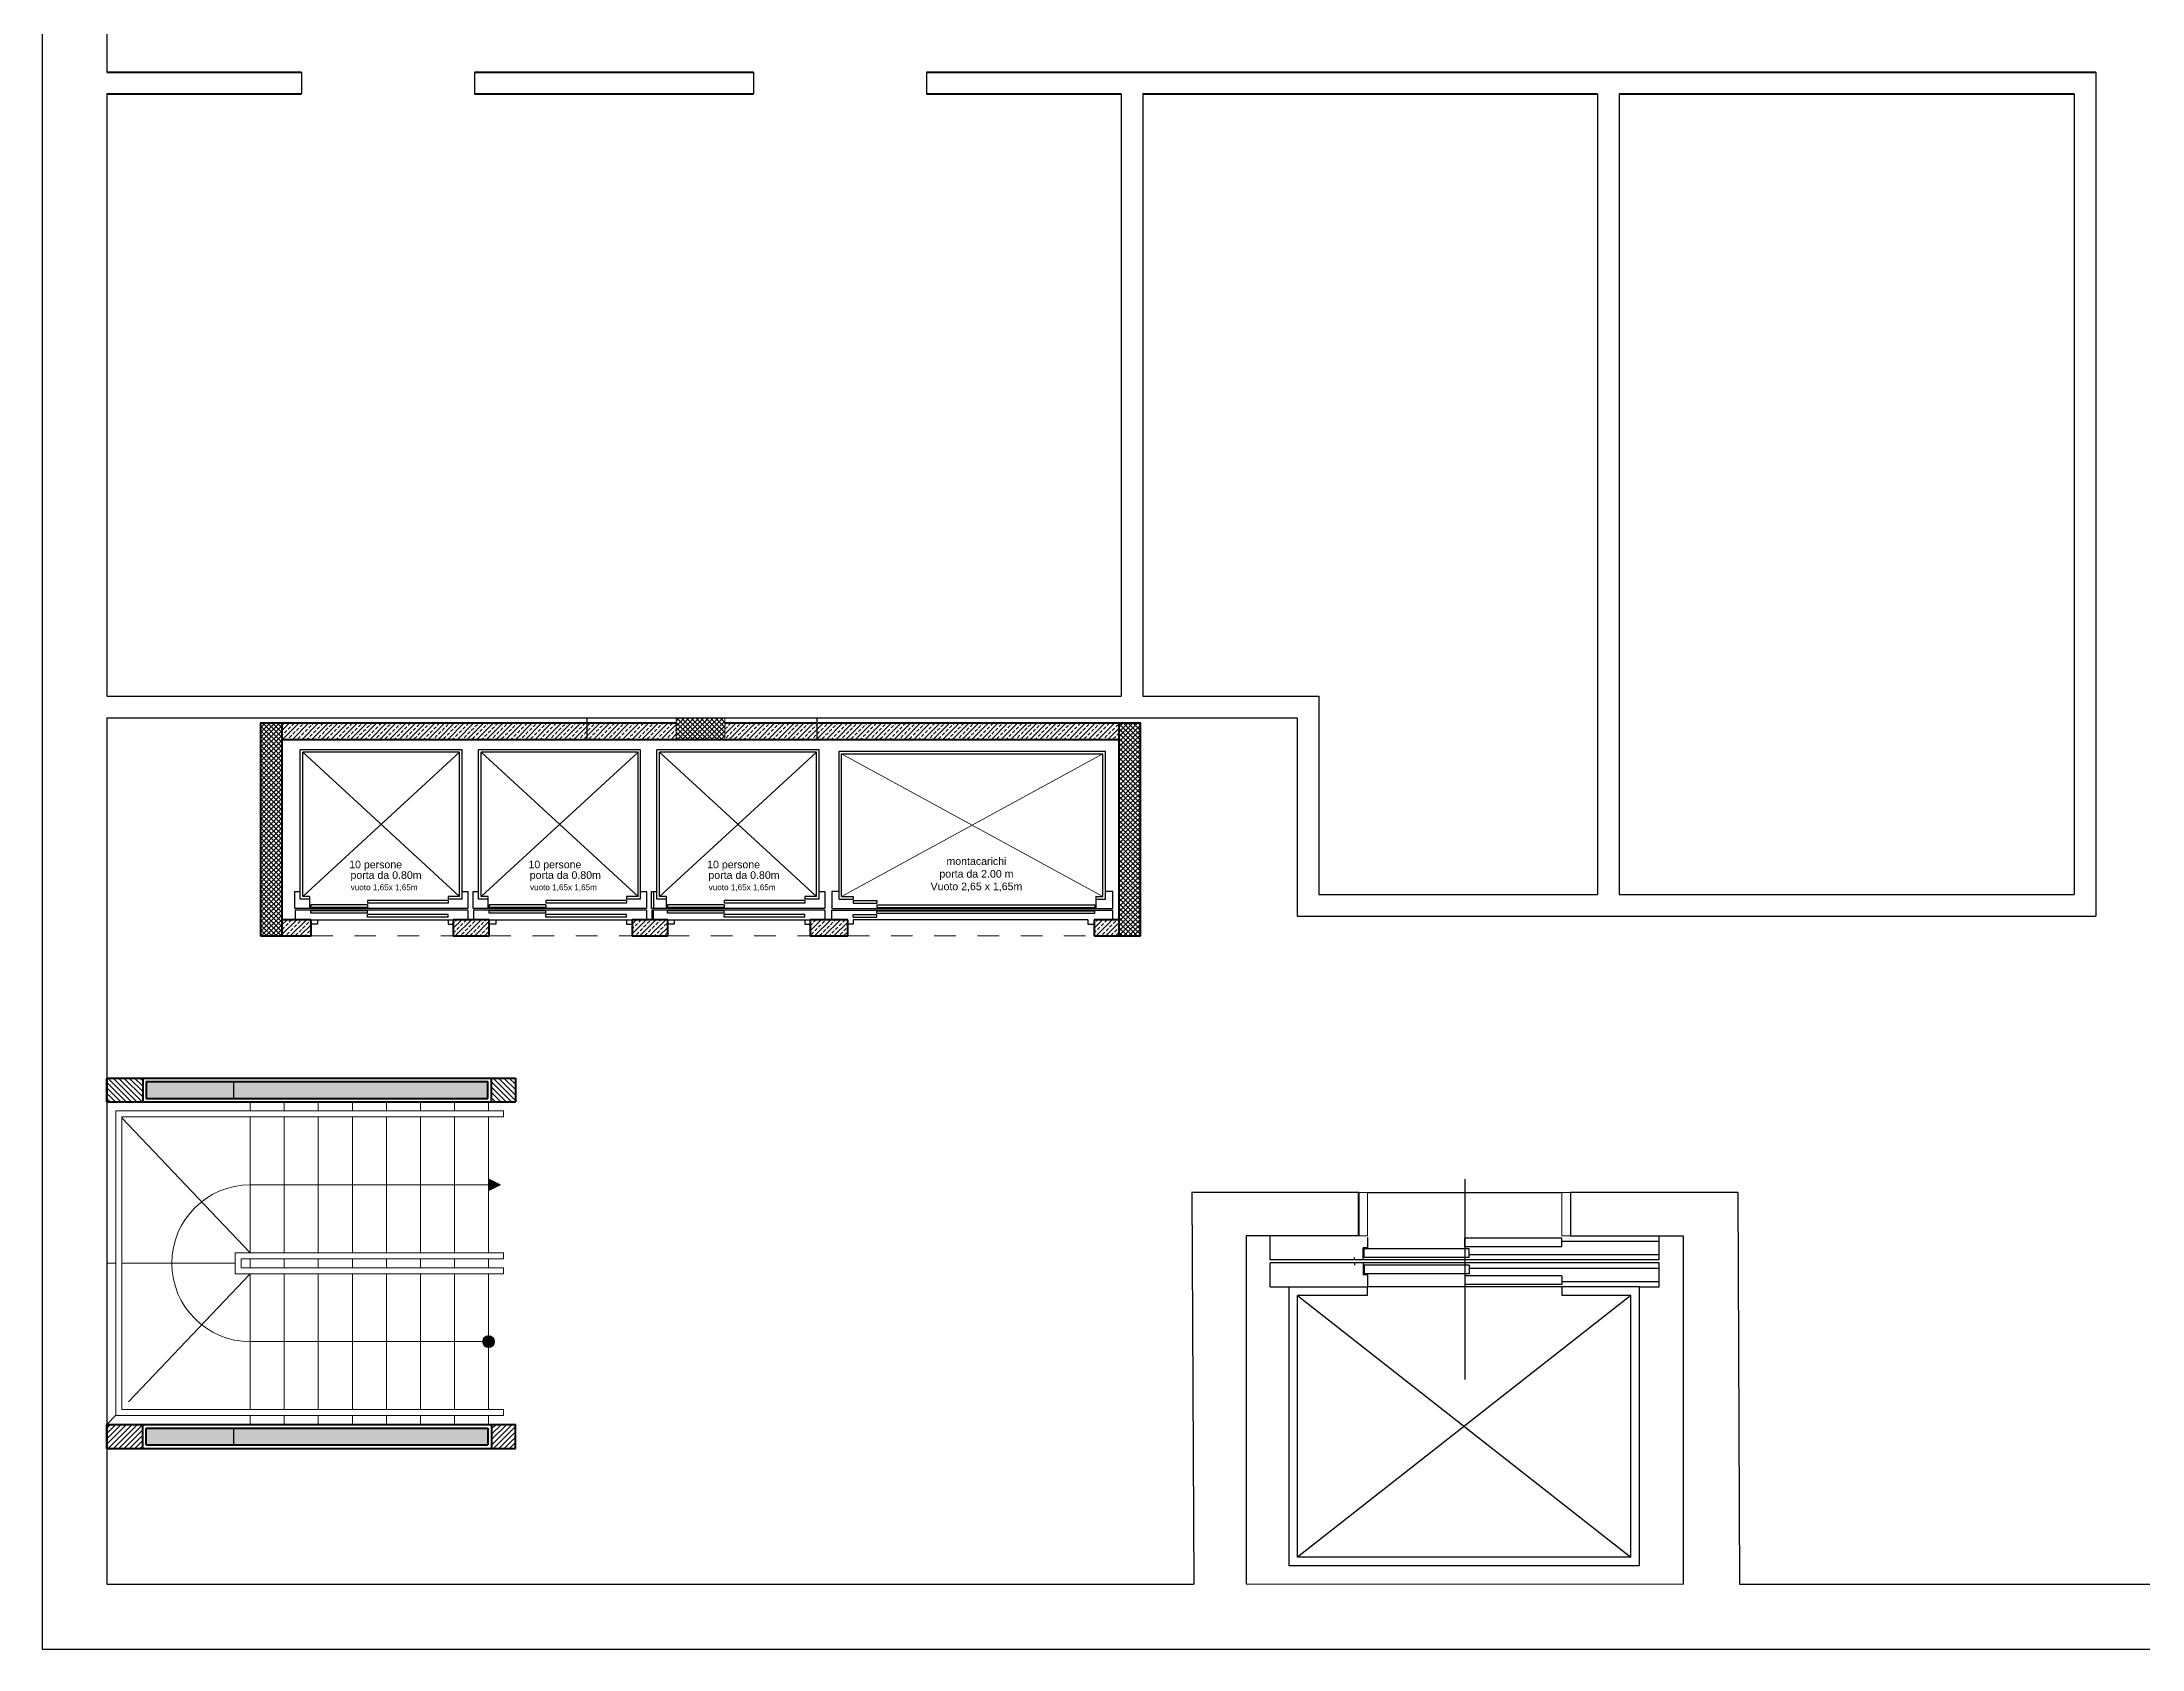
# Model space of a CAD drawing. Header units: inches. Extents: x -2770 to 3095, y -2847 to 3009.
# Drawn here: x 38.03 to 47.74, y 118.74 to 126.17 of the extents above; entities that cross this region are included whole.
import ezdxf

# ---------------------------------------------------------------- set-up
doc = ezdxf.new("R2010")
doc.units = ezdxf.units.IN
doc.header["$LTSCALE"] = 0.1
doc.header["$MEASUREMENT"] = 0
doc.linetypes.add('DASHED', pattern=[0.75, 0.5, -0.25])
doc.linetypes.add('TRATTEGGIATA2', pattern=[9.525, 6.35, -3.175])
for name, color, linetype, lineweight in [('ARREDI attrezzature - furniture', 175, 'Continuous', 9), ('MURATURA sezioni - section wall', 7, 'Continuous', 40), ('PILASTRI struttura - structure', 7, 'Continuous', 13), ('PORTE finestre - doors windows', 252, 'Continuous', 5), ('PROIEZIONI - projections', 145, 'Continuous', 13), ('PROIEZIONI finissime - fine lines', 251, 'Continuous', 9), ('PROIEZIONI tratteggiate - dashed', 1, 'TRATTEGGIATA2', 9), ('TRATTEGGIO - hatch', 252, 'Continuous', 5)]:
    doc.layers.add(name, color=color, linetype=linetype, lineweight=lineweight)
for name, color, linetype in [('ascensore', 252, 'Continuous'), ('ASCENSORE - elevator', 252, 'Continuous'), ('MURATURA sezioni - wall sections', 7, 'Continuous'), ('PROIEZIONI_finissime', 251, 'Continuous'), ('SCRITTE - txt', 252, 'Continuous'), ('STRUTTURA - structure', 7, 'Continuous')]:
    doc.layers.add(name, color=color, linetype=linetype)
doc.layers.add('MURATURE tratteggi - wall hatch', color=7, linetype='Continuous', lineweight=18, true_color=0x949494)
doc.styles.get("Standard").update_dxf_attribs({"font": 'Arial.ttf'})
pattern_1 = [(225, (14499.26875, -21577.227192), (0.022450640303, -0.022450640303), []), (225, (14499.2463, -21577.227192), (0.022450640303, -0.022450640303), [0.015875, -0.0079375])]
pattern_2 = [(225, (-130.06779, 32.85471), (0.0224506403, -0.0224506403), []), (225, (-130.09024, 32.85471), (0.0224506403, -0.0224506403), [0.015875, -0.0079375])]

msp = doc.modelspace()

# ---------------------------------------------------------------- hatches: boundary and pattern name
at = {"layer": 'MURATURE tratteggi - wall hatch'}
h = msp.add_hatch(dxfattribs=at)
h.set_pattern_fill('ANSI31', color=256, scale=0.005525, angle=450, style=0)
h.set_pattern_definition([(135, (61.036814, 103.909848), (-0.012404598, -0.012404598), [])])
h.paths.add_polyline_path([(38.32696, 121.27059), (38.32696, 121.38109), (38.49272, 121.38109), (38.49272, 121.27059)])
for points in [[(38.50929, 121.28716), (38.50929, 121.36452), (40.08952, 121.36452), (40.08952, 121.28716)], [(40.09228, 120.85964), (40.09228, 120.9149), (40.14754, 120.88727)], [(40.09228, 120.13445, -1), (40.09228, 120.1897, -1)], [(40.08952, 119.76218), (40.08952, 119.68482), (38.50929, 119.68482), (38.50929, 119.76218)]]:
    msp.add_hatch(color=256, dxfattribs=at).paths.add_polyline_path(points)
h = msp.add_hatch(dxfattribs=at)
h.set_pattern_fill('ANSI31', color=256, scale=0.005525, angle=450, style=0)
h.set_pattern_definition([(135, (60.636232, 103.909848), (-0.012404598, -0.012404598), [])])
h.paths.add_polyline_path([(40.1061, 121.27059), (40.1061, 121.38109), (40.2166, 121.38109), (40.2166, 121.27059)])
h = msp.add_hatch(dxfattribs=at)
h.set_pattern_fill('ANSI31', color=256, scale=0.005525, angle=450, style=0)
h.set_pattern_definition([(225, (61.036814, 133.713806), (-0.012404598, 0.012404598), [])])
h.paths.add_polyline_path([(38.32696, 119.77875), (38.32696, 119.66825), (38.49272, 119.66825), (38.49272, 119.77875)])
h = msp.add_hatch(dxfattribs=at)
h.set_pattern_fill('ANSI31', color=256, scale=0.005525, angle=450, style=0)
h.set_pattern_definition([(225, (60.636232, 133.713806), (-0.012404598, 0.012404598), [])])
h.paths.add_polyline_path([(40.1061, 119.77875), (40.1061, 119.66825), (40.2166, 119.66825), (40.2166, 119.77875)])
at = {"layer": 'TRATTEGGIO - hatch', "linetype": 'Continuous', "lineweight": 13}
for points in [[(39.03773, 122.03874), (39.03773, 123.02277), (39.03756, 122.03874)], [(41.18526, 122.94762), (41.18525, 123.02262), (41.18525, 122.94774), (40.96025, 122.94774), (40.96025, 122.94761)], [(40.96025, 123.02261), (40.96025, 122.94774), (40.96025, 123.02261)], [(39.03773, 122.11373), (39.03773, 122.03873), (39.03773, 122.11373)], [(39.13775, 122.11374), (39.13773, 122.11374), (39.13773, 122.03874), (39.13776, 122.03874)]]:
    msp.add_hatch(color=256, dxfattribs=at).paths.add_polyline_path(points)
at = {"layer": 'TRATTEGGIO - hatch', "linetype": 'Continuous', "lineweight": 0}
h = msp.add_hatch(dxfattribs=at)
h.set_pattern_fill('NET', color=256, scale=0.005, angle=-45, style=0)
h.set_pattern_definition([(315, (-100.252709, 226.111064), (0.0112253202, 0.0112253202), []), (45, (-100.252709, 226.111064), (-0.0112253202, 0.0112253202), [])])
h.paths.add_polyline_path([(39.03773, 122.03872), (39.13773, 122.03872), (39.13773, 123.02277), (39.03773, 123.02277)])
at = {"layer": 'TRATTEGGIO - hatch'}
h = msp.add_hatch(dxfattribs=at)
h.set_pattern_fill('ANSI33', color=256, scale=0.005, angle=180, style=0)
h.set_pattern_definition(pattern_1)
h.paths.add_polyline_path([(41.17825, 122.94774), (40.96025, 122.94774), (40.96025, 123.0226), (39.13773, 123.02248), (39.13773, 122.94748), (41.17825, 122.94761)])
at = {"layer": 'TRATTEGGIO - hatch', "linetype": 'Continuous', "lineweight": 0}
h = msp.add_hatch(dxfattribs=at)
h.set_pattern_fill('NET', color=256, scale=0.005, angle=-45, style=0)
h.set_pattern_definition([(315, (-100.470711, 226.111064), (0.0112253202, 0.0112253202), []), (45, (-100.470711, 226.111064), (-0.0112253202, 0.0112253202), [])])
h.paths.add_polyline_path([(40.96025, 122.94774), (41.18525, 122.94774), (41.18525, 123.04774), (40.96025, 123.04774)])
at = {"layer": 'TRATTEGGIO - hatch'}
h = msp.add_hatch(dxfattribs=at)
h.set_pattern_fill('ANSI33', color=256, scale=0.005, angle=180, style=0)
h.set_pattern_definition(pattern_1)
h.paths.add_polyline_path([(43.00779, 122.94775), (43.00779, 123.02274), (41.18525, 123.02275), (41.18525, 122.94748)])
at = {"layer": 'TRATTEGGIO - hatch', "linetype": 'Continuous', "lineweight": 0}
h = msp.add_hatch(dxfattribs=at)
h.set_pattern_fill('NET', color=256, scale=0.005, angle=-45, style=0)
h.set_pattern_definition([(315, (-2311.034198, -885.211966), (0.01122532015, 0.01122532015), []), (45, (-2311.034198, -885.211966), (-0.01122532015, 0.01122532015), [])])
h.paths.add_polyline_path([(43.00779, 122.03874), (43.10765, 122.03872), (43.10779, 123.02275), (43.00779, 123.02273)])
at = {"layer": 'TRATTEGGIO - hatch'}
h = msp.add_hatch(dxfattribs=at)
h.set_pattern_fill('ANSI33', color=256, scale=0.005, angle=180, style=0)
h.set_pattern_definition(pattern_2)
h.paths.add_polyline_path([(39.13775, 122.11374), (39.13776, 122.03874), (39.27152, 122.03874), (39.27152, 122.11374)])
h = msp.add_hatch(dxfattribs=at)
h.set_pattern_fill('ANSI33', color=256, scale=0.005, angle=180, style=0)
h.set_pattern_definition(pattern_2)
h.paths.add_polyline_path([(39.92901, 122.03874), (40.09586, 122.03874), (40.09586, 122.11374), (39.92901, 122.11374)])
h = msp.add_hatch(dxfattribs=at)
h.set_pattern_fill('ANSI33', color=256, scale=0.005, angle=180, style=0)
h.set_pattern_definition(pattern_2)
h.paths.add_polyline_path([(40.75642, 122.03874), (40.92086, 122.03874), (40.92086, 122.11374), (40.75642, 122.11374)])
h = msp.add_hatch(dxfattribs=at)
h.set_pattern_fill('ANSI33', color=256, scale=0.005, angle=180, style=0)
h.set_pattern_definition(pattern_2)
h.paths.add_polyline_path([(41.57901, 122.03874), (41.75369, 122.03874), (41.75369, 122.11374), (41.57901, 122.11374)])
h = msp.add_hatch(dxfattribs=at)
h.set_pattern_fill('ANSI33', color=256, scale=0.005, angle=180, style=0)
h.set_pattern_definition(pattern_2)
h.paths.add_polyline_path([(43.00779, 122.03874), (43.00779, 122.11374), (42.89361, 122.11374), (42.89361, 122.03874)])

# ---------------------------------------------------------------- linework, layer by layer
for p, q in [((38.02696, 132.74014), (38.02696, 118.74014)), ((38.32696, 127.53379), (38.32696, 126.03379)), ((39.22696, 126.03379), (39.22696, 125.93379)), ((40.02696, 126.03379), (40.02696, 125.93379)), ((41.3184, 126.03379), (41.3184, 125.93379)), ((42.1184, 126.03379), (42.1184, 125.93379)), ((47.52549, 126.03379), (47.52549, 122.13064)), ((38.32696, 125.93379), (38.32696, 123.14774)), ((43.0184, 125.93379), (43.0184, 123.14774)), ((43.1184, 125.93379), (43.1184, 124.49074)), ((45.22195, 125.93379), (45.22195, 124.49074)), ((45.32195, 125.93379), (45.32195, 124.49074)), ((47.42549, 125.93379), (47.42549, 124.49074)), ((43.1184, 124.49074), (43.1184, 123.14774)), ((45.22195, 124.49074), (45.22195, 122.23064)), ((45.32195, 124.49074), (45.32195, 122.23064)), ((47.42549, 124.49074), (47.42549, 122.94745)), ((38.32696, 123.14774), (43.0184, 123.14774)), ((43.1184, 123.14774), (43.93176, 123.14774)), ((43.93176, 123.14774), (43.93176, 122.94745)), ((38.32696, 123.04774), (43.83176, 123.04774)), ((38.32696, 123.04774), (38.32696, 119.04014)), ((39.48918, 123.04774), (39.48918, 123.04774)), ((40.54729, 123.04774), (40.54729, 122.94748)), ((43.0184, 123.04774), (43.0184, 123.04745)), ((43.1184, 123.04774), (43.1184, 123.04745)), ((43.83176, 123.04774), (43.83176, 122.13064)), ((43.93176, 122.94745), (43.93176, 122.23064)), ((47.42549, 122.94745), (47.42549, 122.23064)), ((43.93176, 122.23064), (45.22195, 122.23064)), ((45.32195, 122.23064), (47.42549, 122.23064)), ((43.83176, 122.13064), (43.93176, 122.13064)), ((43.93176, 122.13064), (47.42549, 122.13064)), ((47.42549, 122.13064), (47.52549, 122.13064)), ((38.91238, 121.36452), (38.91238, 121.28716)), ((43.83385, 119.16549), (43.83385, 120.37578)), ((38.91238, 119.76218), (38.91238, 119.68482)), ((38.32696, 119.04014), (43.35486, 119.04014)), ((43.59685, 119.04104), (45.61697, 119.04014)), ((45.87735, 119.04014), (58.02696, 119.04014)), ((38.02696, 118.74014), (58.02696, 118.74014))]:
    msp.add_line(p, q)
at = {"layer": 'ARREDI attrezzature - furniture', "lineweight": 0}
for p, q in [((40.09228, 120.25578), (40.09228, 120.335)), ((40.09228, 120.1897), (40.09228, 120.25578)), ((40.09228, 119.84782), (40.09228, 120.13445)), ((40.16135, 119.84782), (40.09228, 119.84782)), ((40.09228, 119.77875), (40.09228, 119.82019)), ((40.09228, 119.82019), (40.16135, 119.82019)), ((40.2166, 119.77875), (40.09228, 119.77875)), ((40.16135, 119.82019), (40.16135, 119.84782)), ((40.2166, 119.66825), (40.2166, 119.77875)), ((39.39546, 119.66825), (40.2166, 119.66825))]:
    msp.add_line(p, q, dxfattribs=at)
msp.add_arc((40.09228, 120.16207), 0.02763, 270, 90, dxfattribs=at)
at = {"layer": 'ascensore'}
for p, q in [((43.70803, 120.54078), (43.70803, 120.65078)), ((44.15693, 120.64578), (44.15693, 120.59578)), ((44.60693, 120.60078), (44.60693, 120.64078)), ((45.05693, 120.64078), (44.60693, 120.64078)), ((45.05693, 120.60078), (45.05693, 120.64078)), ((45.50582, 120.54078), (45.50582, 120.65078)), ((44.09693, 120.54078), (44.09693, 120.55078)), ((44.13693, 120.54078), (44.09693, 120.54078)), ((44.13693, 120.54078), (44.13693, 120.59578)), ((44.15693, 120.59578), (44.13693, 120.59578)), ((44.62693, 120.59078), (44.14193, 120.59078)), ((44.14193, 120.55078), (44.14193, 120.59078)), ((44.62693, 120.55078), (44.14193, 120.55078)), ((45.05693, 120.60078), (44.60693, 120.60078)), ((44.62693, 120.55078), (44.62693, 120.59078)), ((43.70803, 120.41578), (43.70803, 120.52578)), ((44.09693, 120.52578), (44.09693, 120.51578)), ((44.13693, 120.52578), (44.09693, 120.52578)), ((44.13693, 120.52578), (44.13693, 120.47078)), ((44.15693, 120.47078), (44.13693, 120.47078)), ((44.62693, 120.51578), (44.14193, 120.51578)), ((44.14193, 120.51578), (44.14193, 120.47578)), ((44.62693, 120.47578), (44.14193, 120.47578)), ((44.15693, 120.47078), (44.15693, 120.42078)), ((45.05693, 120.46578), (44.60693, 120.46578)), ((44.60693, 120.46578), (44.60693, 120.42578)), ((44.62693, 120.51578), (44.62693, 120.47578)), ((45.05693, 120.46578), (45.05693, 120.42578)), ((45.50582, 120.41578), (45.50582, 120.52578)), ((43.70803, 120.41578), (44.15582, 120.41578)), ((43.79381, 120.41578), (43.79385, 119.12549)), ((44.15582, 120.37578), (43.83381, 120.37578)), ((43.83381, 120.37578), (45.37605, 119.16549)), ((45.37602, 120.37578), (43.83385, 119.16549)), ((44.15582, 120.41578), (44.15582, 120.37578)), ((45.05693, 120.42578), (44.60693, 120.42578)), ((45.05693, 120.41578), (45.05693, 120.37578)), ((45.37605, 119.16549), (45.37602, 120.37578)), ((45.41605, 119.12549), (45.41602, 120.41578)), ((45.41605, 119.12549), (43.79385, 119.12549)), ((45.37605, 119.16549), (43.83385, 119.16549))]:
    msp.add_line(p, q, dxfattribs=at)
for points in [[(45.41602, 120.41578), (45.05693, 120.41578)], [(45.37602, 120.37578), (45.05693, 120.37578)]]:
    msp.add_lwpolyline(points, dxfattribs=at)
at = {"layer": 'ASCENSORE - elevator'}
for p, q in [((39.97067, 122.90022), (39.22067, 122.90022)), ((39.22067, 122.20869), (39.22067, 122.90022)), ((39.95867, 122.88822), (39.23267, 122.88822)), ((39.23267, 122.22069), (39.23267, 122.88822)), ((39.95867, 122.22069), (39.95867, 122.88822)), ((39.97067, 122.20869), (39.97067, 122.90022)), ((40.79567, 122.90022), (40.04567, 122.90022)), ((40.04567, 122.20869), (40.04567, 122.90022)), ((40.78367, 122.88822), (40.05767, 122.88822)), ((40.05767, 122.22069), (40.05767, 122.88822)), ((40.78367, 122.22069), (40.78367, 122.88822)), ((40.79567, 122.20869), (40.79567, 122.90022)), ((41.62067, 122.90022), (40.87067, 122.90022)), ((40.87067, 122.20869), (40.87067, 122.90022)), ((41.60867, 122.88822), (40.88267, 122.88822)), ((40.88267, 122.22069), (40.88267, 122.88822)), ((41.60867, 122.22069), (41.60867, 122.88822)), ((41.62067, 122.20869), (41.62067, 122.90022)), ((41.71336, 122.89348), (42.94513, 122.89348)), ((41.71336, 122.20869), (41.71336, 122.89348)), ((41.72536, 122.88148), (42.93313, 122.88148)), ((41.72536, 122.22069), (41.72536, 122.88148)), ((42.93313, 122.22069), (42.93313, 122.88148)), ((42.94513, 122.20869), (42.94513, 122.89348)), ((39.19587, 122.24362), (39.22067, 122.24362)), ((39.19587, 122.16603), (39.19587, 122.24362)), ((39.26437, 122.20869), (39.22067, 122.20869)), ((39.26437, 122.22069), (39.23267, 122.22069)), ((39.26437, 122.22069), (39.26437, 122.16603)), ((39.90539, 122.20247), (39.53214, 122.20247)), ((39.53214, 122.20247), (39.53214, 122.19047)), ((39.90539, 122.19047), (39.53214, 122.19047)), ((39.95867, 122.22069), (39.90539, 122.22069)), ((39.90539, 122.22069), (39.90539, 122.20869)), ((39.97067, 122.20869), (39.90539, 122.20869)), ((39.90539, 122.20247), (39.90539, 122.19047)), ((39.97067, 122.24362), (39.99712, 122.24362)), ((39.99712, 122.24362), (39.99712, 122.16603)), ((40.02087, 122.24362), (40.04567, 122.24362)), ((40.02087, 122.16603), (40.02087, 122.24362)), ((40.08937, 122.20869), (40.04567, 122.20869)), ((40.08937, 122.22069), (40.05767, 122.22069)), ((40.08937, 122.22069), (40.08937, 122.16603)), ((40.73039, 122.20247), (40.35714, 122.20247)), ((40.35714, 122.20247), (40.35714, 122.19047)), ((40.73039, 122.19047), (40.35714, 122.19047)), ((40.78367, 122.22069), (40.73039, 122.22069)), ((40.73039, 122.22069), (40.73039, 122.20869)), ((40.79567, 122.20869), (40.73039, 122.20869)), ((40.73039, 122.20247), (40.73039, 122.19047)), ((40.79567, 122.24362), (40.82212, 122.24362)), ((40.82212, 122.24362), (40.82212, 122.16603)), ((40.84587, 122.24362), (40.87067, 122.24362)), ((40.84587, 122.16603), (40.84587, 122.24362)), ((40.8545, 122.24362), (40.8545, 122.16603)), ((40.91437, 122.20869), (40.87067, 122.20869)), ((40.91437, 122.22069), (40.88267, 122.22069)), ((40.91437, 122.22069), (40.91437, 122.16603)), ((41.55539, 122.20247), (41.18214, 122.20247)), ((41.18214, 122.20247), (41.18214, 122.19047)), ((41.55539, 122.19047), (41.18214, 122.19047)), ((41.60867, 122.22069), (41.55539, 122.22069)), ((41.55539, 122.22069), (41.55539, 122.20869)), ((41.62067, 122.20869), (41.55539, 122.20869)), ((41.55539, 122.20247), (41.55539, 122.19047)), ((41.62067, 122.24362), (41.64712, 122.24362)), ((41.64712, 122.24362), (41.64712, 122.16603)), ((41.6795, 122.24362), (41.6795, 122.16603)), ((41.71336, 122.24362), (41.6795, 122.24362)), ((41.71336, 122.20869), (41.77864, 122.20869)), ((41.72536, 122.22069), (41.77864, 122.22069)), ((41.77864, 122.22069), (41.77864, 122.20869)), ((41.77864, 122.20247), (41.88864, 122.20247)), ((41.77864, 122.20247), (41.77864, 122.19047)), ((41.77864, 122.19047), (41.88864, 122.19047)), ((41.88864, 122.20247), (41.88864, 122.19047)), ((42.90143, 122.22069), (42.93313, 122.22069)), ((42.90143, 122.22069), (42.90143, 122.16603)), ((42.90143, 122.20869), (42.94513, 122.20869)), ((42.9803, 122.24362), (42.94513, 122.24362)), ((42.9803, 122.16603), (42.9803, 122.24362)), ((39.99712, 122.16603), (39.19587, 122.16603)), ((39.96404, 122.16603), (39.19587, 122.16603)), ((39.96469, 122.15775), (39.19738, 122.15775)), ((39.19738, 122.15775), (39.19738, 122.11374)), ((39.27017, 122.18264), (39.27017, 122.17064)), ((39.53215, 122.18264), (39.27017, 122.18264)), ((39.53215, 122.17064), (39.27017, 122.17064)), ((39.27017, 122.14351), (39.27017, 122.15551)), ((39.53215, 122.15551), (39.27017, 122.15551)), ((39.53215, 122.14351), (39.27017, 122.14351)), ((39.27152, 122.11374), (39.92968, 122.11374)), ((39.30125, 122.09374), (39.27152, 122.09374)), ((39.30125, 122.11374), (39.30125, 122.09374)), ((39.99712, 122.15775), (39.46327, 122.15775)), ((39.90539, 122.1375), (39.53214, 122.1375)), ((39.53214, 122.1255), (39.53214, 122.1375)), ((39.90539, 122.1255), (39.53214, 122.1255)), ((39.53215, 122.18264), (39.53215, 122.17064)), ((39.53215, 122.14351), (39.53215, 122.15551)), ((39.90539, 122.1255), (39.90539, 122.1375)), ((39.90539, 122.11374), (39.90539, 122.09374)), ((39.90539, 122.09374), (39.92968, 122.09374)), ((39.99712, 122.15775), (39.99712, 122.11374)), ((40.82212, 122.16603), (40.02087, 122.16603)), ((40.82212, 122.16603), (40.02087, 122.16603)), ((40.82212, 122.15775), (40.02238, 122.15775)), ((40.02238, 122.15775), (40.02238, 122.11374)), ((40.09517, 122.18264), (40.09517, 122.17064)), ((40.35715, 122.18264), (40.09517, 122.18264)), ((40.35715, 122.17064), (40.09517, 122.17064)), ((40.09517, 122.14351), (40.09517, 122.15551)), ((40.35715, 122.15551), (40.09517, 122.15551)), ((40.35715, 122.14351), (40.09517, 122.14351)), ((40.09652, 122.11374), (40.75468, 122.11374)), ((40.12625, 122.09374), (40.09652, 122.09374)), ((40.12625, 122.11374), (40.12625, 122.09374)), ((40.82212, 122.15775), (40.28827, 122.15775)), ((40.73039, 122.1375), (40.35714, 122.1375)), ((40.35714, 122.1255), (40.35714, 122.1375)), ((40.73039, 122.1255), (40.35714, 122.1255)), ((40.35715, 122.18264), (40.35715, 122.17064)), ((40.35715, 122.14351), (40.35715, 122.15551)), ((40.73039, 122.1255), (40.73039, 122.1375)), ((40.73039, 122.11374), (40.73039, 122.09374)), ((40.73039, 122.09374), (40.75468, 122.09374)), ((40.82212, 122.15775), (40.82212, 122.11374)), ((41.64712, 122.16603), (40.84587, 122.16603)), ((41.61404, 122.16603), (40.84587, 122.16603)), ((41.61469, 122.15775), (40.84738, 122.15775)), ((40.84738, 122.15775), (40.84738, 122.11374)), ((40.85385, 122.15775), (40.85385, 122.11374)), ((40.92017, 122.18264), (40.92017, 122.17064)), ((41.18215, 122.18264), (40.92017, 122.18264)), ((41.18215, 122.17064), (40.92017, 122.17064)), ((40.92017, 122.14351), (40.92017, 122.15551)), ((41.18215, 122.15551), (40.92017, 122.15551)), ((41.18215, 122.14351), (40.92017, 122.14351)), ((40.92152, 122.11374), (41.57968, 122.11374)), ((40.95125, 122.09374), (40.92152, 122.09374)), ((40.95125, 122.11374), (40.95125, 122.09374)), ((41.64712, 122.15775), (41.11327, 122.15775)), ((41.55539, 122.1375), (41.18214, 122.1375)), ((41.18214, 122.1255), (41.18214, 122.1375)), ((41.55539, 122.1255), (41.18214, 122.1255)), ((41.18215, 122.18264), (41.18215, 122.17064)), ((41.18215, 122.14351), (41.18215, 122.15551)), ((41.55539, 122.1255), (41.55539, 122.1375)), ((41.55539, 122.11374), (41.55539, 122.09374)), ((41.55539, 122.09374), (41.57968, 122.09374)), ((41.64712, 122.15775), (41.64712, 122.11374)), ((41.67885, 122.15775), (42.66232, 122.15775)), ((41.67885, 122.15775), (41.67885, 122.11374)), ((41.6795, 122.16603), (42.9803, 122.16603)), ((41.71934, 122.15775), (42.97879, 122.15775)), ((41.71999, 122.16603), (42.9803, 122.16603)), ((41.77864, 122.09374), (41.75435, 122.09374)), ((41.77864, 122.1375), (41.88864, 122.1375)), ((41.77864, 122.1255), (41.77864, 122.1375)), ((41.77864, 122.1255), (41.88864, 122.1255)), ((41.77864, 122.11374), (41.77864, 122.09374)), ((42.86455, 122.11374), (41.77864, 122.11374)), ((41.88863, 122.18264), (41.88863, 122.17064)), ((41.88863, 122.18264), (42.89563, 122.18264)), ((41.88863, 122.17064), (42.89563, 122.17064)), ((41.88863, 122.14351), (41.88863, 122.15551)), ((41.88863, 122.15551), (42.89563, 122.15551)), ((41.88863, 122.14351), (42.89563, 122.14351)), ((41.88864, 122.1255), (41.88864, 122.1375)), ((42.86455, 122.11374), (42.86455, 122.09374)), ((42.86455, 122.09374), (42.89427, 122.09374)), ((42.89563, 122.18264), (42.89563, 122.17064)), ((42.89563, 122.14351), (42.89563, 122.15551)), ((42.97879, 122.15775), (42.97879, 122.11374))]:
    msp.add_line(p, q, dxfattribs=at)
at = {"layer": 'MURATURA sezioni - section wall'}
for p, q in [((38.32696, 126.03379), (39.22696, 126.03379)), ((40.02696, 126.03379), (41.3184, 126.03379)), ((42.1184, 126.03379), (47.52549, 126.03379)), ((38.32696, 125.93379), (39.22696, 125.93379)), ((40.02696, 125.93379), (41.3184, 125.93379)), ((42.1184, 125.93379), (43.0184, 125.93379)), ((43.1184, 125.93379), (45.22195, 125.93379)), ((45.32195, 125.93379), (47.42549, 125.93379)), ((38.32696, 121.27059), (38.32696, 121.38109)), ((38.32696, 121.38109), (38.32696, 121.27059)), ((38.32696, 121.38109), (40.2166, 121.38109)), ((38.49272, 121.38109), (38.49272, 121.27059)), ((38.50929, 121.36452), (40.08952, 121.36452)), ((38.50929, 121.36452), (38.50929, 121.28716)), ((40.08952, 121.28716), (40.08952, 121.36452)), ((40.1061, 121.27059), (40.1061, 121.38109)), ((40.2166, 121.38109), (40.2166, 121.27059)), ((38.32696, 121.27059), (40.2166, 121.27059)), ((38.50929, 121.28716), (40.08952, 121.28716)), ((44.11693, 120.65078), (44.11692, 120.85179)), ((38.32696, 119.77875), (38.32696, 119.66825)), ((38.32696, 119.77875), (40.2166, 119.77875)), ((38.32696, 119.66825), (38.32696, 119.77875)), ((38.49272, 119.66825), (38.49272, 119.77875)), ((38.50929, 119.68482), (38.50929, 119.76218)), ((38.50929, 119.76218), (40.08952, 119.76218)), ((40.08952, 119.76218), (40.08952, 119.68482)), ((40.1061, 119.77875), (40.1061, 119.66825)), ((40.2166, 119.66825), (40.2166, 119.77875)), ((38.32696, 119.66825), (40.2166, 119.66825)), ((38.50929, 119.68482), (40.08952, 119.68482))]:
    msp.add_line(p, q, dxfattribs=at)
at = {"layer": 'MURATURA sezioni - section wall', "linetype": 'Continuous'}
for p, q in [((39.03773, 123.02277), (39.03773, 122.03872)), ((39.13773, 122.03872), (39.13773, 123.02251)), ((39.13773, 122.94748), (43.00779, 122.94773)), ((39.03773, 122.03872), (39.13773, 122.03872))]:
    msp.add_line(p, q, dxfattribs=at)
at = {"layer": 'MURATURA sezioni - section wall', "linetype": 'Continuous', "flags": 128}
for points in [[(40.96025, 123.02261), (39.03773, 123.0225), (39.0376, 122.03874)], [(43.10779, 122.03872), (43.10757, 123.02274), (41.18525, 123.02262)], [(43.00779, 123.02273), (43.00779, 122.03872)], [(39.13772, 122.94748), (41.18525, 122.94748)], [(39.27152, 122.11374), (39.13773, 122.11374)], [(39.27152, 122.03874), (39.27152, 122.11374)], [(40.09586, 122.11374), (39.92901, 122.11374)], [(39.92901, 122.11374), (39.92901, 122.03874)], [(40.09586, 122.03874), (40.09586, 122.11374)], [(40.92086, 122.11374), (40.75642, 122.11374)], [(40.75642, 122.11374), (40.75642, 122.03874)], [(40.92086, 122.03874), (40.92086, 122.11374)], [(41.75369, 122.11374), (41.57901, 122.11374)], [(41.57901, 122.11374), (41.57901, 122.03874)], [(41.75369, 122.03874), (41.75369, 122.11374)], [(43.00779, 122.11374), (42.89361, 122.11374)], [(42.89361, 122.11374), (42.89361, 122.03874)], [(39.03756, 122.03874), (39.03773, 122.03874)], [(39.13773, 122.03874), (39.27152, 122.03874)], [(39.92901, 122.03874), (40.09586, 122.03874)], [(40.75642, 122.03874), (40.92086, 122.03874)], [(41.57901, 122.03874), (41.75369, 122.03874)], [(42.89361, 122.03874), (43.00779, 122.03874)], [(43.00779, 122.03872), (43.10779, 122.03872)]]:
    msp.add_lwpolyline(points, dxfattribs=at)
at = {"layer": 'MURATURA sezioni - wall sections'}
msp.add_line((40.54729, 123.04774), (41.61143, 123.04774), dxfattribs=at)
msp.add_lwpolyline([(41.61143, 122.94774), (41.61143, 123.04774)], dxfattribs=at)
at = {"layer": 'PILASTRI struttura - structure', "linetype": 'Continuous', "lineweight": 20, "flags": 128}
msp.add_lwpolyline([(40.96025, 122.94774), (41.18525, 122.94774), (41.18525, 123.04774), (40.96025, 123.04774)], close=True, dxfattribs=at)
at = {"layer": 'PORTE finestre - doors windows', "color": 2}
for p, q in [((44.15692, 120.85178), (44.11692, 120.85178)), ((44.15692, 120.85178), (44.15693, 120.65078)), ((45.05692, 120.85178), (45.05693, 120.65078)), ((45.09692, 120.85178), (45.05692, 120.85178)), ((44.15693, 120.65078), (44.11693, 120.65078)), ((45.09693, 120.65078), (45.05693, 120.65078))]:
    msp.add_line(p, q, dxfattribs=at)
at = {"layer": 'PROIEZIONI - projections'}
for p, q in [((38.32696, 121.27059), (38.32696, 119.77875)), ((38.98999, 121.27059), (38.98999, 121.22915)), ((39.14746, 121.27059), (39.14746, 121.22915)), ((39.30493, 121.27059), (39.30493, 121.22915)), ((39.4624, 121.27059), (39.4624, 121.22915)), ((39.61987, 121.27059), (39.61987, 121.22915)), ((39.77734, 121.27059), (39.77734, 121.22915)), ((39.93481, 121.27059), (39.93481, 121.22915)), ((40.09228, 121.27059), (40.09228, 121.22915)), ((38.98999, 120.57302), (38.39602, 121.19792)), ((38.98999, 121.20152), (38.98999, 120.57302)), ((39.14746, 121.20152), (39.14746, 120.57302)), ((39.30493, 121.20152), (39.30493, 120.57302)), ((39.4624, 121.20152), (39.4624, 120.57302)), ((39.61987, 121.20152), (39.61987, 120.57302)), ((39.77734, 121.20152), (39.77734, 120.57302)), ((39.93481, 121.20152), (39.93481, 120.57302)), ((40.09228, 121.20152), (40.09228, 120.9149)), ((40.09228, 120.85964), (40.09228, 120.57302)), ((38.98999, 120.54539), (38.98999, 120.50395)), ((39.14746, 120.54539), (39.14746, 120.50395)), ((39.30493, 120.54539), (39.30493, 120.50395)), ((39.4624, 120.54539), (39.4624, 120.50395)), ((39.61987, 120.54539), (39.61987, 120.50395)), ((39.77734, 120.54539), (39.77734, 120.50395)), ((39.93481, 120.54539), (39.93481, 120.50395)), ((40.09228, 120.54539), (40.09228, 120.50395)), ((38.3684, 120.52467), (38.32696, 120.52467)), ((38.92093, 120.52467), (38.39602, 120.52467)), ((38.98999, 120.47632), (38.42696, 119.88396)), ((38.98999, 120.47632), (38.98999, 119.84782)), ((39.14746, 120.47632), (39.14746, 119.84782)), ((39.30493, 120.47632), (39.30493, 119.84782)), ((39.4624, 120.47632), (39.4624, 119.84782)), ((39.61987, 120.47632), (39.61987, 119.84782)), ((39.77734, 120.47632), (39.77734, 119.84782)), ((39.93481, 120.47632), (39.93481, 119.84782)), ((40.09228, 120.47632), (40.09228, 120.1897)), ((40.09228, 120.13445), (40.09228, 119.84782)), ((38.3684, 119.82235), (38.32696, 119.77875)), ((38.98999, 119.82019), (38.98999, 119.77875)), ((39.14746, 119.82019), (39.14746, 119.77875)), ((39.30493, 119.82019), (39.30493, 119.77875)), ((39.4624, 119.82019), (39.4624, 119.77875)), ((39.61987, 119.82019), (39.61987, 119.77875)), ((39.77734, 119.82019), (39.77734, 119.77875)), ((39.93481, 119.82019), (39.93481, 119.77875)), ((40.09228, 119.82019), (40.09228, 119.77875))]:
    msp.add_line(p, q, dxfattribs=at)
at = {"layer": 'PROIEZIONI finissime - fine lines'}
for p, q in [((39.23267, 122.22069), (39.95867, 122.88822)), ((39.95867, 122.22069), (39.23267, 122.88822)), ((40.05767, 122.22069), (40.78367, 122.88822)), ((40.78367, 122.22069), (40.05767, 122.88822)), ((40.88267, 122.22069), (41.60867, 122.88822)), ((41.60867, 122.22069), (40.88267, 122.88822)), ((42.93313, 122.22069), (41.72536, 122.88148)), ((41.72536, 122.22069), (42.93313, 122.88148)), ((38.3684, 121.22915), (40.16135, 121.22915)), ((38.3684, 121.22915), (38.3684, 119.82019)), ((40.16135, 121.22915), (40.16135, 121.20152)), ((38.39602, 121.20152), (40.16135, 121.20152)), ((38.39602, 121.20152), (38.39602, 119.84782)), ((38.98999, 120.88727), (40.09228, 120.88727)), ((40.09228, 120.9149), (40.09228, 120.85964)), ((40.09228, 120.9149), (40.14754, 120.88727)), ((40.14754, 120.88727), (40.09228, 120.85964)), ((38.92093, 120.57302), (38.92093, 120.47632)), ((38.92093, 120.57302), (40.16135, 120.57302)), ((38.94855, 120.54539), (38.94855, 120.50395)), ((38.94855, 120.54539), (40.16135, 120.54539)), ((40.16135, 120.57302), (40.16135, 120.54539)), ((38.92093, 120.47632), (40.16135, 120.47632)), ((38.94855, 120.50395), (40.16135, 120.50395)), ((40.16135, 120.50395), (40.16135, 120.47632)), ((40.06466, 120.16207), (38.98999, 120.16207)), ((38.3684, 119.82019), (40.16135, 119.82019)), ((38.39602, 119.84782), (40.16135, 119.84782)), ((40.16135, 119.82019), (40.16135, 119.84782))]:
    msp.add_line(p, q, dxfattribs=at)
msp.add_circle((40.09228, 120.16207), 0.02763, dxfattribs=at)
msp.add_arc((38.98999, 120.52467), 0.3626, 90, 270, dxfattribs=at)
at = {"layer": 'PROIEZIONI tratteggiate - dashed', "linetype": 'DASHED', "ltscale": 0.2}
for p, q in [((39.27152, 122.03874), (39.92901, 122.03874)), ((40.09586, 122.03874), (40.75642, 122.03874)), ((40.92086, 122.03874), (41.57901, 122.03874)), ((41.75369, 122.03874), (42.89361, 122.03874))]:
    msp.add_line(p, q, dxfattribs=at)
at = {"layer": 'PROIEZIONI_finissime', "extrusion": (1.50107e-29, -1.22461e-16, -1)}
msp.add_line((44.15692, 120.85178), (45.05692, 120.8518), dxfattribs=at)
at = {"layer": 'PROIEZIONI_finissime'}
for p, q in [((44.60692, 120.91296), (44.60693, 119.98715)), ((45.50689, 120.54078), (43.70803, 120.54078)), ((44.62693, 120.56578), (45.5069, 120.56578)), ((45.5069, 120.62578), (45.05693, 120.62578)), ((45.50689, 120.52578), (43.70803, 120.52578)), ((45.50689, 120.50078), (44.62693, 120.50078)), ((45.05693, 120.44078), (45.50688, 120.44078)), ((45.05693, 120.41578), (44.15582, 120.41578)), ((45.41602, 120.41578), (45.50688, 120.41578))]:
    msp.add_line(p, q, dxfattribs=at)
at = {"layer": 'STRUTTURA - structure'}
msp.add_line((44.11692, 120.85178), (44.11693, 120.65078), dxfattribs=at)
for points in [[(44.11692, 120.85179), (43.34416, 120.85179)], [(43.34511, 120.85179), (43.35486, 119.04014)], [(45.86968, 120.85179), (45.09692, 120.85179), (45.09693, 120.65078)], [(45.86968, 120.85179), (45.87735, 119.04014)], [(44.11693, 120.65078), (43.59685, 120.65078), (43.59685, 119.04104)], [(45.09693, 120.65078), (45.61699, 120.65078), (45.61697, 119.04014)]]:
    msp.add_lwpolyline(points, dxfattribs=at)

# ---------------------------------------------------------------- texts
at = {"layer": 'SCRITTE - txt'}
for s, height, p in [('10 persone', 0.035, (39.44771, 122.35158)), ('10 persone', 0.035, (40.27705, 122.35158)), ('10 persone', 0.035, (41.10332, 122.35158)), ('porta da 0.80m', 0.035, (39.45361, 122.30273)), ('porta da 0.80m', 0.035, (40.28295, 122.30273)), ('porta da 0.80m', 0.035, (41.10922, 122.30273)), ('vuoto 1,65x 1,65m', 0.026922, (39.45481, 122.25029)), ('vuoto 1,65x 1,65m', 0.026922, (40.28415, 122.25029)), ('vuoto 1,65x 1,65m', 0.026922, (41.11042, 122.25029))]:
    msp.add_text(s, height=height, dxfattribs=at).set_placement(p)
at = {"layer": 'SCRITTE - txt', "linetype": 'Continuous', "insert": (42.34879, 122.32285), "char_height": 0.035, "width": 0.5449091, "attachment_point": 5, "line_spacing_factor": 0.549339}
msp.add_mtext('\\pxsm1;montacarichi\\Pporta da 2.00 m\\P\\ps*;Vuoto 2,65 x 1,65m', dxfattribs=at)

doc.saveas('drawing.dxf')
